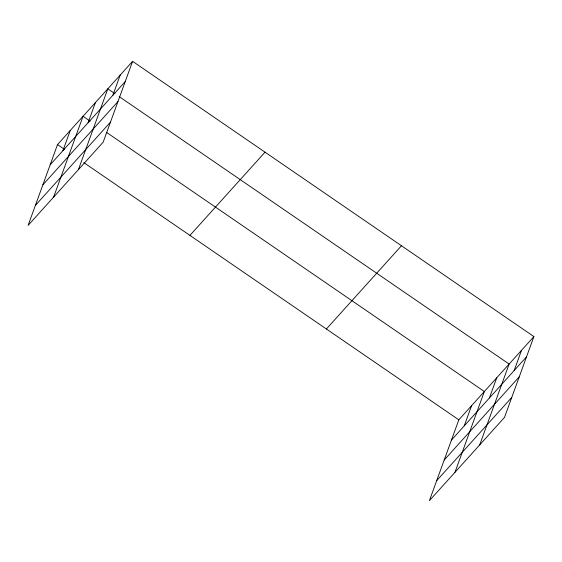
<?xml version="1.0" encoding="UTF-8"?>
<svg xmlns="http://www.w3.org/2000/svg" width="562" height="562" viewBox="0 0 562 562"><rect width="100%" height="100%" fill="white"/><g stroke="black" fill="none" stroke-linecap="round" stroke-linejoin="round"><path stroke-width="0.84" d="M132.597 61.335L57.521 144.575L28.1 225.411L103.176 142.172L132.597 61.335L533.9 336.589L504.479 417.426L429.403 500.665L458.824 419.828L533.9 336.589M62.923 150.644L70.285 130.426M53.622 197.107L83.05 116.278L90.166 121.16M88.072 122.755L95.435 102.537M78.399 169.64L107.82 88.803L114.943 93.685M112.85 95.287L120.205 75.069M464.233 425.898L471.588 405.68M454.932 472.361L484.353 391.524L106.541 132.393M489.383 398.008L496.738 377.79M479.702 444.893L509.123 364.057L119.214 96.615M514.153 370.541L521.515 350.323M50.166 164.792L125.235 81.553M42.881 184.8L117.957 101.553M35.378 205.411L110.454 122.165M189.949 235.408L265.025 152.169M326.396 328.995L401.472 245.756M451.469 440.046L526.545 356.807M444.191 460.053L519.26 376.807M436.688 480.665L511.757 397.418M57.521 144.575L64.644 149.464M83.864 162.643L458.824 419.828"/></g></svg>
